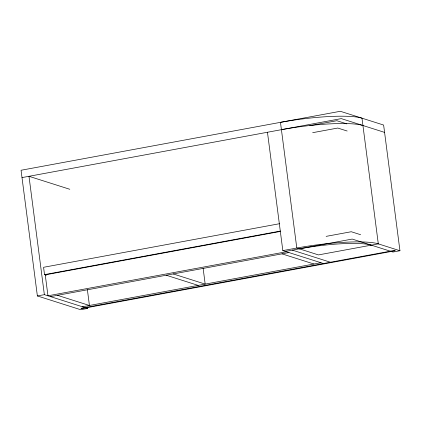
<?xml version="1.0" encoding="UTF-8"?>
<svg xmlns="http://www.w3.org/2000/svg" width="421" height="421" viewBox="0 0 421 421"><rect width="100%" height="100%" fill="white"/><g stroke="black" fill="none" stroke-linecap="round" stroke-linejoin="round"><path stroke-width="0.63" d="M22.003 177.588L341.289 118.617L384.578 132.389M309.793 125.705L336.832 120.711L346.825 123.89M312.677 132.678L337.784 128.042L347.151 131.02M279.455 223.725L43.573 267.293L44.526 274.624L46.378 275.213M44.526 274.624L280.407 231.061M280.481 231.408L45.247 274.855L47.968 295.805L286.433 251.758M326.143 236.37L351.251 231.734L360.618 234.713M285.354 251.416L352.203 239.07L392.967 252.032L399.95 250.742L383.626 125.053L340.336 111.286L21.05 170.258L37.374 295.947L44.358 294.658L87.647 308.425L87.479 307.125M267.456 132.257L282.828 250.611L296.794 248.032A64.181 10.151 -7.4 0 1 378.305 243.859L399.95 250.742M50.488 296.605L288.959 252.563M82.453 306.772L320.918 262.73M87.647 308.425L80.664 309.714L37.374 295.947M292.337 250.127L330.427 262.241M282.828 250.611L323.444 263.53M281.975 253.852L313.934 264.02M69.802 189.282L28.986 176.299L44.358 294.658M173.215 273.939L205.18 284.107L203.117 268.235M166.232 275.229L198.196 285.396M57.477 295.316L89.436 305.483L87.373 289.611M299.32 248.837A56.693 8.967 -7.4 0 1 371.322 245.148M281.423 129.673A64.181 10.151 -7.4 0 1 362.934 125.5M378.305 243.859L318.439 254.915L296.794 248.032L280.47 122.343A64.181 10.151 -7.4 0 1 361.981 118.169L378.305 243.859M394.288 250.448L80.985 308.314L81.921 308.609L395.224 250.748L394.288 250.448"/></g></svg>
